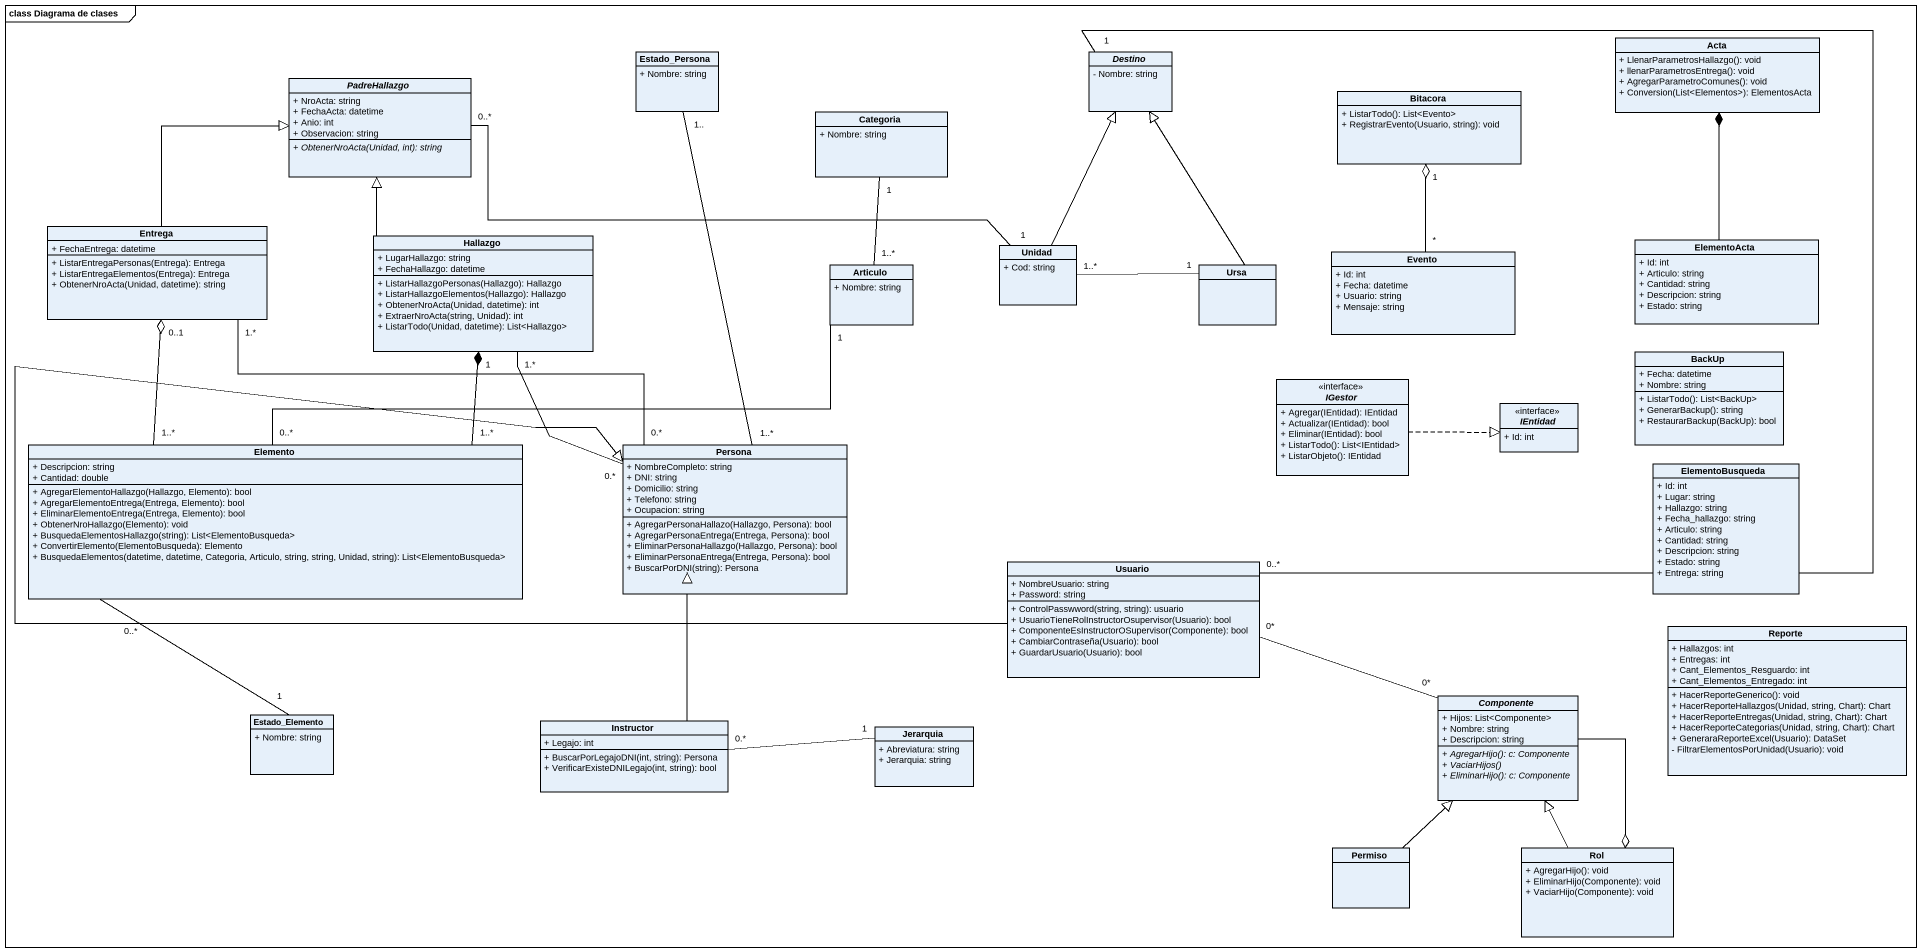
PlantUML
@startuml
mainframe class Diagrama de clases
hide circle
hide empty members
skinparam classAttributeIconSize 0
class Acta {
  + LlenarParametrosHallazgo(): void
  + llenarParametrosEntrega(): void
  + AgregarParametroComunes(): void
  + Conversion(List<Elementos>): ElementosActa
}
abstract class PadreHallazgo {
  + NroActa: string
  + FechaActa: datetime
  + Anio: int
  + Observacion: string
  {abstract} + ObtenerNroActa(Unidad, int): string
}
class Estado_Persona {
  + Nombre: string
}
abstract class Destino {
  - Nombre: string
}
class Categoria {
  + Nombre: string
}
class Bitacora {
  + ListarTodo(): List<Evento>
  + RegistrarEvento(Usuario, string): void
}
class Entrega {
  + FechaEntrega: datetime
  + ListarEntregaPersonas(Entrega): Entrega
  + ListarEntregaElementos(Entrega): Entrega
  + ObtenerNroActa(Unidad, datetime): string
}
class Hallazgo {
  + LugarHallazgo: string
  + FechaHallazgo: datetime
  + ListarHallazgoPersonas(Hallazgo): Hallazgo
  + ListarHallazgoElementos(Hallazgo): Hallazgo
  + ObtenerNroActa(Unidad, datetime): int
  + ExtraerNroActa(string, Unidad): int
  + ListarTodo(Unidad, datetime): List<Hallazgo>
}
class Articulo {
  + Nombre: string
}
class Unidad {
  + Cod: string
}
class Ursa
class Evento {
  + Id: int
  + Fecha: datetime
  + Usuario: string
  + Mensaje: string
}
class ElementoActa {
  + Id: int
  + Articulo: string
  + Cantidad: string
  + Descripcion: string
  + Estado: string
}
class BackUp {
  + Fecha: datetime
  + Nombre: string
  + ListarTodo(): List<BackUp>
  + GenerarBackup(): string
  + RestaurarBackup(BackUp): bool
}
interface IGestor {
  + Agregar(IEntidad): IEntidad
  + Actualizar(IEntidad): bool
  + Eliminar(IEntidad): bool
  + ListarTodo(): List<IEntidad>
  + ListarObjeto(): IEntidad
}
interface IEntidad {
  + Id: int
}
class Elemento {
  + Descripcion: string
  + Cantidad: double
  + AgregarElementoHallazgo(Hallazgo, Elemento): bool
  + AgregarElementoEntrega(Entrega, Elemento): bool
  + EliminarElementoEntrega(Entrega, Elemento): bool
  + ObtenerNroHallazgo(Elemento): void
  + BusquedaElementosHallazgo(string): List<ElementoBusqueda>
  + ConvertirElemento(ElementoBusqueda): Elemento
  + BusquedaElementos(datetime, datetime, Categoria, Articulo, string, string, Unidad, string): List<ElementoBusqueda>
}
class Persona {
  + NombreCompleto: string
  + DNI: string
  + Domicilio: string
  + Telefono: string
  + Ocupacion: string
  + AgregarPersonaHallazo(Hallazgo, Persona): bool
  + AgregarPersonaEntrega(Entrega, Persona): bool
  + EliminarPersonaHallazgo(Hallazgo, Persona): bool
  + EliminarPersonaEntrega(Entrega, Persona): bool
  + BuscarPorDNI(string): Persona
}
class ElementoBusqueda {
  + Id: int
  + Lugar: string
  + Hallazgo: string
  + Fecha_hallazgo: string
  + Articulo: string
  + Cantidad: string
  + Descripcion: string
  + Estado: string
  + Entrega: string
}
class Usuario {
  + NombreUsuario: string
  + Password: string
  + ControlPasswword(string, string): usuario
  + UsuarioTieneRolInstructorOsupervisor(Usuario): bool
  + ComponenteEsInstructorOSupervisor(Componente): bool
  + CambiarContraseña(Usuario): bool
  + GuardarUsuario(Usuario): bool
}
class Reporte {
  + Hallazgos: int
  + Entregas: int
  + Cant_Elementos_Resguardo: int
  + Cant_Elementos_Entregado: int
  + HacerReporteGenerico(): void
  + HacerReporteHallazgos(Unidad, string, Chart): Chart
  + HacerReporteEntregas(Unidad, string, Chart): Chart
  + HacerReporteCategorias(Unidad, string, Chart): Chart
  + GeneraraReporteExcel(Usuario): DataSet
  - FiltrarElementosPorUnidad(Usuario): void
}
abstract class Componente {
  + Hijos: List<Componente>
  + Nombre: string
  + Descripcion: string
  {abstract} + AgregarHijo(): c: Componente
  {abstract} + VaciarHijos()
  {abstract} + EliminarHijo(): c: Componente
}
class Estado_Elemento {
  + Nombre: string
}
class Instructor {
  + Legajo: int
  + BuscarPorLegajoDNI(int, string): Persona
  + VerificarExisteDNILegajo(int, string): bool
}
class Jerarquia {
  + Abreviatura: string
  + Jerarquia: string
}
class Permiso
class Rol {
  + AgregarHijo(): void
  + EliminarHijo(Componente): void
  + VaciarHijo(Componente): void
}
Categoria "1" -- "1..*" Articulo
Entrega -up-|> PadreHallazgo
Hallazgo -up-|> PadreHallazgo
Unidad "1" -left- "0..*" PadreHallazgo
Unidad -up-|> Destino
Ursa -up-|> Destino
Ursa "1" -left- "1..*" Unidad
Evento "*" -up-o "1" Bitacora
ElementoActa -up-* Acta
IGestor .right.|> IEntidad
Elemento "1..*" -up-o "0..1" Entrega
Elemento "1..*" -up-* "1" Hallazgo
Elemento "0..*" -right- "1" Articulo
Persona "1..*" -up- "1.." Estado_Persona
Persona "0.*" -left- "1.*" Entrega
Persona "0.*" -up- "1.*" Hallazgo
Usuario "0..*" -up- "1" Destino
Usuario -left-|> Persona
Usuario "0*" -right- "0*" Componente
Componente --o Rol
Estado_Elemento "1" -up- "0..*" Elemento
Instructor -up-|> Persona
Instructor "0.*" -right- "1" Jerarquia
Permiso -up-|> Componente
Rol -up-|> Componente
@enduml
